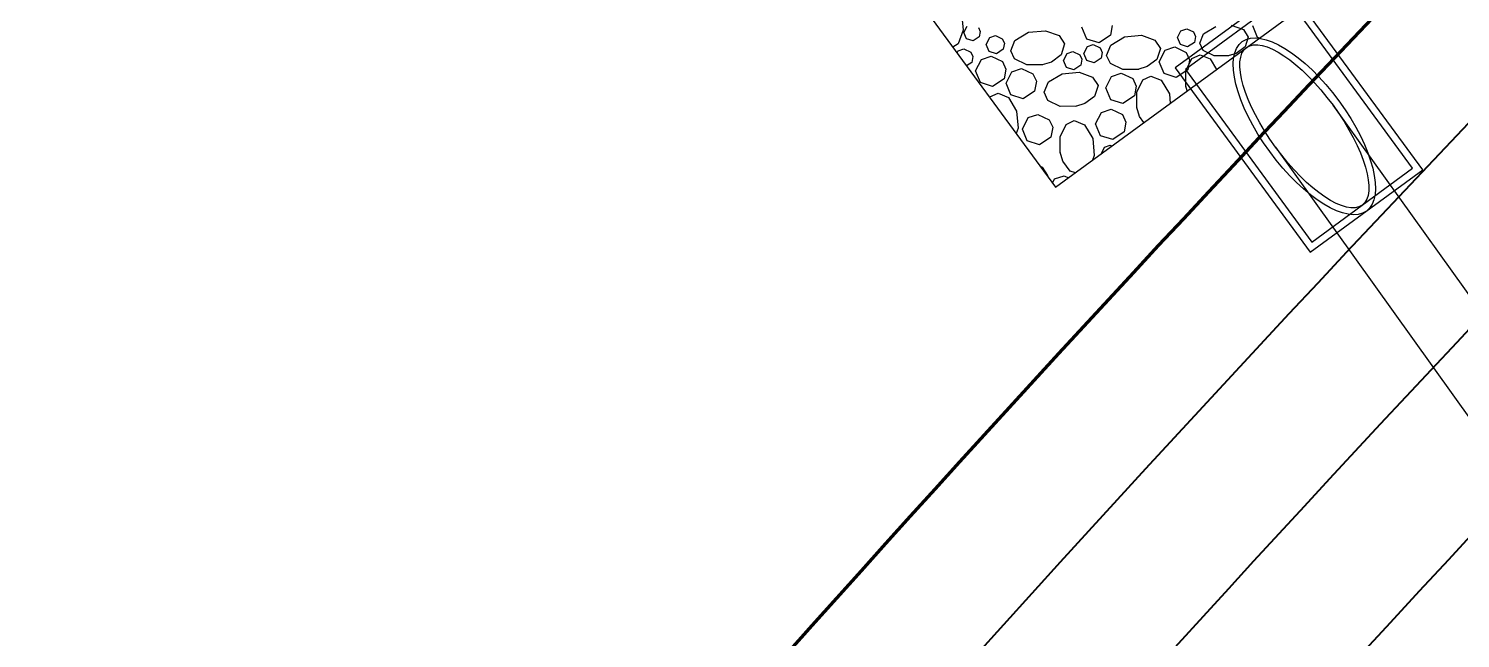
# Model space of a CAD drawing. Header units: inches. Extents: x -5337 to 1057, y 15227 to 19227.
# Drawn here: x -3181.23 to -3151.01, y 16287.89 to 16300.76 of the extents above; entities that cross this region are included whole.
import ezdxf

# ---------------------------------------------------------------- set-up
doc = ezdxf.new("R2010")
doc.units = ezdxf.units.IN
doc.header["$LTSCALE"] = 150
doc.header["$MEASUREMENT"] = 0
for name, color, linetype in [('COMT-MIN', 84, 'Continuous'), ('CONT-MJR', 84, 'Continuous'), ('PAVING', 7, 'Continuous'), ('ROW', 7, 'Continuous'), ('STORM', 7, 'Continuous'), ('STORM INLET', 7, 'Continuous')]:
    doc.layers.add(name, color=color, linetype=linetype)

msp = doc.modelspace()

# ---------------------------------------------------------------- linework, layer by layer
at = {"layer": 'COMT-MIN', "color": 5, "linetype": 'Continuous', "lineweight": 40}
for radius, start, end in [(560.5, 129.09204, 140.75379), (557.5, 128.961, 139.32569), (554.5, 128.82619, 140.83176), (551.5, 128.68738, 139.06891)]:
    msp.add_arc((-2744.585, 15912.603), radius, start, end, dxfattribs=at)
at = {"layer": 'CONT-MJR', "color": 5, "linetype": 'Continuous', "lineweight": 70}
msp.add_arc((-2744.585, 15912.603), 563.5, 129.21953, 139.30918, dxfattribs=at)
at = {"layer": 'PAVING', "color": 1}
for p, q in [((-3171.367, 16313.548), (-3159.553, 16297.41)), ((-3159.553, 16297.41), (-3151.484, 16303.317)), ((-3161.539, 16301.084), (-3161.505, 16300.725)), ((-3155.844, 16300.834), (-3155.588, 16300.74)), ((-3161.505, 16300.725), (-3161.61, 16300.44)), ((-3161.487, 16300.679), (-3161.421, 16300.81)), ((-3161.431, 16300.544), (-3161.487, 16300.679)), ((-3161.293, 16300.5), (-3161.431, 16300.544)), ((-3161.162, 16300.587), (-3161.293, 16300.5)), ((-3161.181, 16300.785), (-3161.142, 16300.7)), ((-3161.142, 16300.7), (-3161.162, 16300.587)), ((-3161.017, 16300.428), (-3160.943, 16300.574)), ((-3160.943, 16300.574), (-3160.821, 16300.615)), ((-3160.821, 16300.615), (-3160.677, 16300.546)), ((-3160.677, 16300.546), (-3160.633, 16300.452)), ((-3160.411, 16300.511), (-3160.12, 16300.684)), ((-3160.12, 16300.684), (-3159.762, 16300.717)), ((-3159.762, 16300.717), (-3159.477, 16300.613)), ((-3159.477, 16300.613), (-3159.361, 16300.438)), ((-3158.89, 16300.541), (-3158.994, 16300.789)), ((-3158.634, 16300.458), (-3158.89, 16300.541)), ((-3158.391, 16300.621), (-3158.634, 16300.458)), ((-3158.354, 16300.829), (-3158.391, 16300.621)), ((-3158.388, 16300.413), (-3158.097, 16300.586)), ((-3158.097, 16300.586), (-3157.739, 16300.62)), ((-3157.739, 16300.62), (-3157.454, 16300.515)), ((-3156.98, 16300.571), (-3156.906, 16300.717)), ((-3156.918, 16300.423), (-3156.98, 16300.571)), ((-3156.906, 16300.717), (-3156.784, 16300.758)), ((-3156.784, 16300.758), (-3156.64, 16300.69)), ((-3156.64, 16300.69), (-3156.596, 16300.595)), ((-3156.596, 16300.595), (-3156.619, 16300.47)), ((-3156.508, 16300.453), (-3156.428, 16300.648)), ((-3156.428, 16300.648), (-3156.167, 16300.804)), ((-3155.588, 16300.74), (-3155.484, 16300.582)), ((-3155.484, 16300.582), (-3155.549, 16300.374)), ((-3155.287, 16300.574), (-3155.391, 16300.822)), ((-3155.248, 16300.561), (-3155.287, 16300.574)), ((-3161.61, 16300.44), (-3161.719, 16300.368)), ((-3161.632, 16300.249), (-3161.611, 16300.291)), ((-3161.611, 16300.291), (-3161.488, 16300.333)), ((-3161.488, 16300.333), (-3161.344, 16300.264)), ((-3161.344, 16300.264), (-3161.301, 16300.17)), ((-3160.955, 16300.279), (-3161.017, 16300.428)), ((-3160.801, 16300.23), (-3160.955, 16300.279)), ((-3160.655, 16300.327), (-3160.801, 16300.23)), ((-3160.633, 16300.452), (-3160.656, 16300.327)), ((-3160.499, 16300.294), (-3160.411, 16300.511)), ((-3160.419, 16300.123), (-3160.499, 16300.294)), ((-3159.361, 16300.438), (-3159.434, 16300.207)), ((-3159.382, 16300.089), (-3159.308, 16300.235)), ((-3159.308, 16300.235), (-3159.185, 16300.276)), ((-3159.185, 16300.276), (-3159.041, 16300.208)), ((-3158.953, 16300.236), (-3158.879, 16300.382)), ((-3158.891, 16300.087), (-3158.953, 16300.236)), ((-3158.879, 16300.382), (-3158.757, 16300.423)), ((-3158.757, 16300.423), (-3158.613, 16300.355)), ((-3158.613, 16300.355), (-3158.569, 16300.26)), ((-3158.569, 16300.26), (-3158.592, 16300.135)), ((-3158.476, 16300.196), (-3158.388, 16300.413)), ((-3157.454, 16300.515), (-3157.338, 16300.341)), ((-3157.338, 16300.341), (-3157.411, 16300.109)), ((-3157.363, 16300.061), (-3157.24, 16300.304)), ((-3157.24, 16300.304), (-3157.035, 16300.373)), ((-3157.035, 16300.373), (-3156.795, 16300.259)), ((-3156.764, 16300.373), (-3156.918, 16300.423)), ((-3156.795, 16300.259), (-3156.723, 16300.102)), ((-3156.618, 16300.47), (-3156.764, 16300.373)), ((-3156.435, 16300.299), (-3156.508, 16300.453)), ((-3156.201, 16300.184), (-3156.435, 16300.299)), ((-3155.736, 16300.238), (-3155.91, 16300.183)), ((-3155.549, 16300.374), (-3155.736, 16300.238)), ((-3161.323, 16300.045), (-3161.43, 16299.973)), ((-3161.301, 16300.17), (-3161.323, 16300.045)), ((-3161.24, 16299.868), (-3161.116, 16300.111)), ((-3161.116, 16300.111), (-3160.912, 16300.179)), ((-3160.912, 16300.179), (-3160.672, 16300.065)), ((-3160.672, 16300.065), (-3160.599, 16299.908)), ((-3160.158, 16299.995), (-3160.419, 16300.123)), ((-3159.82, 16299.998), (-3160.158, 16299.995)), ((-3159.641, 16300.055), (-3159.835, 16299.995)), ((-3159.434, 16300.207), (-3159.641, 16300.055)), ((-3159.319, 16299.941), (-3159.382, 16300.089)), ((-3159.166, 16299.891), (-3159.319, 16299.941)), ((-3159.02, 16299.988), (-3159.166, 16299.891)), ((-3159.041, 16300.208), (-3158.998, 16300.113)), ((-3158.998, 16300.113), (-3159.02, 16299.988)), ((-3158.737, 16300.038), (-3158.891, 16300.087)), ((-3158.591, 16300.135), (-3158.737, 16300.038)), ((-3158.395, 16300.025), (-3158.476, 16300.196)), ((-3158.135, 16299.897), (-3158.395, 16300.025)), ((-3157.618, 16299.958), (-3157.812, 16299.897)), ((-3157.411, 16300.109), (-3157.618, 16299.958)), ((-3157.259, 16299.814), (-3157.363, 16300.061)), ((-3156.801, 16299.868), (-3156.674, 16300.128)), ((-3156.723, 16300.102), (-3156.76, 16299.893)), ((-3156.674, 16300.128), (-3156.502, 16300.209)), ((-3156.502, 16300.209), (-3156.285, 16300.12)), ((-3156.285, 16300.12), (-3156.153, 16299.899)), ((-3155.897, 16300.186), (-3156.201, 16300.184)), ((-3161.136, 16299.62), (-3161.24, 16299.868)), ((-3160.637, 16299.699), (-3160.88, 16299.537)), ((-3160.599, 16299.908), (-3160.637, 16299.699)), ((-3160.598, 16299.608), (-3160.475, 16299.851)), ((-3160.475, 16299.851), (-3160.271, 16299.919)), ((-3160.271, 16299.919), (-3160.031, 16299.806)), ((-3160.031, 16299.806), (-3159.958, 16299.648)), ((-3159.958, 16299.648), (-3159.996, 16299.44)), ((-3159.793, 16299.418), (-3159.704, 16299.635)), ((-3159.704, 16299.635), (-3159.413, 16299.808)), ((-3159.413, 16299.808), (-3159.055, 16299.841)), ((-3159.055, 16299.841), (-3158.77, 16299.736)), ((-3158.77, 16299.736), (-3158.655, 16299.562)), ((-3158.491, 16299.508), (-3158.368, 16299.75)), ((-3158.368, 16299.75), (-3158.164, 16299.819)), ((-3158.164, 16299.819), (-3157.924, 16299.705)), ((-3157.797, 16299.9), (-3158.135, 16299.897)), ((-3157.924, 16299.705), (-3157.851, 16299.548)), ((-3157.838, 16299.419), (-3157.71, 16299.68)), ((-3157.71, 16299.68), (-3157.539, 16299.76)), ((-3157.539, 16299.76), (-3157.322, 16299.672)), ((-3157.322, 16299.672), (-3157.149, 16299.381)), ((-3157.003, 16299.731), (-3157.259, 16299.814)), ((-3156.76, 16299.893), (-3157.003, 16299.731)), ((-3156.799, 16299.53), (-3156.801, 16299.868)), ((-3160.88, 16299.537), (-3161.136, 16299.62)), ((-3160.937, 16299.317), (-3160.766, 16299.398)), ((-3160.766, 16299.398), (-3160.549, 16299.309)), ((-3160.495, 16299.36), (-3160.598, 16299.608)), ((-3160.239, 16299.277), (-3160.495, 16299.36)), ((-3159.996, 16299.44), (-3160.239, 16299.277)), ((-3159.712, 16299.246), (-3159.793, 16299.418)), ((-3158.727, 16299.33), (-3158.935, 16299.179)), ((-3158.655, 16299.562), (-3158.727, 16299.33)), ((-3158.387, 16299.26), (-3158.491, 16299.508)), ((-3157.888, 16299.339), (-3158.132, 16299.177)), ((-3157.851, 16299.548), (-3157.889, 16299.339)), ((-3157.835, 16299.081), (-3157.838, 16299.419)), ((-3157.149, 16299.381), (-3157.13, 16299.183)), ((-3160.942, 16299.307), (-3160.937, 16299.317)), ((-3160.549, 16299.309), (-3160.376, 16299.019)), ((-3159.452, 16299.119), (-3159.712, 16299.246)), ((-3159.114, 16299.121), (-3159.452, 16299.119)), ((-3158.935, 16299.179), (-3159.129, 16299.118)), ((-3158.583, 16298.99), (-3158.378, 16299.059)), ((-3158.132, 16299.177), (-3158.387, 16299.26)), ((-3158.378, 16299.059), (-3158.138, 16298.945)), ((-3157.778, 16298.902), (-3157.838, 16299.096)), ((-3160.376, 16299.019), (-3160.342, 16298.66)), ((-3160.253, 16298.638), (-3160.13, 16298.881)), ((-3160.13, 16298.881), (-3159.926, 16298.95)), ((-3159.926, 16298.95), (-3159.686, 16298.836)), ((-3159.686, 16298.836), (-3159.613, 16298.678)), ((-3159.458, 16298.477), (-3159.33, 16298.737)), ((-3159.33, 16298.737), (-3159.158, 16298.818)), ((-3159.158, 16298.818), (-3158.941, 16298.729)), ((-3158.941, 16298.729), (-3158.768, 16298.439)), ((-3158.706, 16298.747), (-3158.583, 16298.99)), ((-3158.602, 16298.5), (-3158.706, 16298.747)), ((-3158.138, 16298.945), (-3158.066, 16298.787)), ((-3158.066, 16298.787), (-3158.103, 16298.579)), ((-3157.686, 16298.777), (-3157.778, 16298.902)), ((-3160.342, 16298.66), (-3160.384, 16298.545)), ((-3160.149, 16298.391), (-3160.253, 16298.638)), ((-3159.651, 16298.47), (-3159.894, 16298.308)), ((-3159.613, 16298.678), (-3159.651, 16298.47)), ((-3159.455, 16298.139), (-3159.458, 16298.477)), ((-3158.768, 16298.439), (-3158.735, 16298.08)), ((-3158.346, 16298.417), (-3158.602, 16298.5)), ((-3158.103, 16298.579), (-3158.346, 16298.417)), ((-3159.894, 16298.308), (-3160.149, 16298.391)), ((-3159.397, 16297.96), (-3159.458, 16298.154)), ((-3158.592, 16298.113), (-3158.52, 16298.256)), ((-3158.52, 16298.256), (-3158.397, 16298.297)), ((-3158.397, 16298.297), (-3158.363, 16298.281)), ((-3159.878, 16297.853), (-3159.834, 16297.837)), ((-3159.834, 16297.837), (-3159.719, 16297.662)), ((-3159.246, 16297.753), (-3159.397, 16297.96)), ((-3158.735, 16298.08), (-3158.771, 16297.982)), ((-3159.719, 16297.662), (-3159.725, 16297.643)), ((-3159.617, 16297.497), (-3159.572, 16297.586)), ((-3159.572, 16297.586), (-3159.368, 16297.654)), ((-3159.368, 16297.654), (-3159.278, 16297.611)), ((-3159.133, 16297.717), (-3159.246, 16297.753))]:
    msp.add_line(p, q, dxfattribs=at)
at = {"layer": 'PAVING'}
msp.add_line((-3156.771, 16299.446), (-3156.802, 16299.544), dxfattribs=at)
for radius, start in [(532.5, 127.84878), (507.5, 128.62446), (492.5, 128.59058)]:
    msp.add_arc((-2744.585, 15912.603), radius, start, 170.23083, dxfattribs=at)
at = {"layer": 'ROW'}
msp.add_arc((-2744.585, 15912.603), 542.5, 128.24418, 146.9521, dxfattribs=at)
at = {"layer": 'STORM', "color": 5}
for p, q in [((-3097.196, 16220.32), (-3153.694, 16299.141)), ((-3140.398, 16277.99), (-3154.905, 16298.255))]:
    msp.add_line(p, q, dxfattribs=at)
at = {"layer": 'STORM INLET', "color": 5}
for p, q in [((-3154.652, 16301.673), (-3157.029, 16299.933)), ((-3154.685, 16301.457), (-3156.812, 16299.9)), ((-3152.017, 16297.812), (-3154.685, 16301.457)), ((-3151.8, 16297.779), (-3154.652, 16301.673)), ((-3157.029, 16299.933), (-3154.177, 16296.038)), ((-3156.812, 16299.9), (-3154.143, 16296.255)), ((-3154.143, 16296.255), (-3152.017, 16297.812)), ((-3154.177, 16296.038), (-3151.8, 16297.779))]:
    msp.add_line(p, q, dxfattribs=at)
for major_axis, ratio in [((1.311, -1.79), 0.408128), ((1.219, -1.665), 0.36366)]:
    msp.add_ellipse((-3154.3, 16298.698), major_axis=major_axis, ratio=ratio, dxfattribs=at)

doc.saveas('drawing.dxf')
